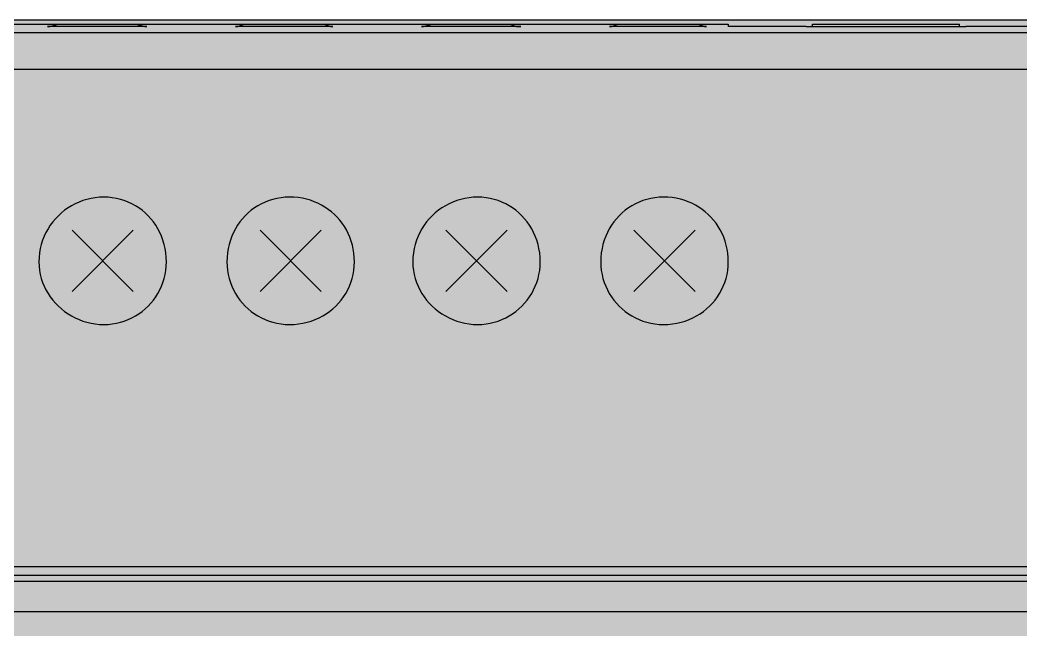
# Model space of a CAD drawing. Header units: millimetres. Extents: x 0 to 966, y -664 to 90.
# Drawn here: x 536.35 to 577.16, y -454.86 to -430 of the extents above; entities that cross this region are included whole.
import ezdxf

# ---------------------------------------------------------------- set-up
doc = ezdxf.new("R2010")
doc.units = ezdxf.units.MM
for name, color, linetype in [('HDL_BODY', 7, 'Continuous'), ('HDL_COLOUR', 7, 'Continuous'), ('HDL_DETAIL', 7, 'Continuous'), ('HDL_PRINT', 7, 'Continuous')]:
    doc.layers.add(name, color=color, linetype=linetype)

# ---------------------------------------------------------------- blocks, each defined once
blk = doc.blocks.new('M_DA6.10.1_FRONT')
at = {"layer": 'HDL_BODY', "true_color": 0x202126}
blk.add_hatch(color=250, dxfattribs=at).paths.add_polyline_path([(0, 0), (144, 0), (144, 90), (0, 90)])
at = {"layer": 'HDL_BODY', "true_color": 0x2a2a30}
blk.add_hatch(color=250, dxfattribs=at).paths.add_polyline_path([(0.4, 20.52), (143.6, 20.52), (143.6, 68.31), (0.4, 68.31)])
at = {"layer": 'HDL_COLOUR', "true_color": 0x1a332c}
for points in [[(42.328, 80.126), (42.322, 80.311), (42.304, 80.493), (42.276, 80.67), (42.236, 80.842), (42.187, 81.01), (42.127, 81.172), (42.057, 81.328), (41.978, 81.478), (41.891, 81.622), (41.795, 81.758), (41.691, 81.888), (41.579, 82.011), (41.459, 82.125), (41.333, 82.231), (41.2, 82.329), (41.061, 82.418), (40.916, 82.498), (40.766, 82.568), (40.611, 82.629), (40.451, 82.679), (40.286, 82.718), (40.118, 82.747), (39.946, 82.765), (39.771, 82.771), (39.596, 82.765), (39.423, 82.747), (39.253, 82.718), (39.086, 82.679), (38.922, 82.629), (38.763, 82.568), (38.608, 82.498), (38.458, 82.418), (38.314, 82.329), (38.176, 82.231), (38.044, 82.125), (37.919, 82.011), (37.802, 81.888), (37.692, 81.758), (37.591, 81.622), (37.498, 81.478), (37.414, 81.328), (37.341, 81.172), (37.277, 81.01), (37.224, 80.842), (37.181, 80.67), (37.151, 80.493), (37.132, 80.311), (37.126, 80.126), (37.132, 79.951), (37.151, 79.779), (37.181, 79.611), (37.224, 79.447), (37.277, 79.287), (37.341, 79.132), (37.414, 78.981), (37.498, 78.837), (37.591, 78.698), (37.692, 78.565), (37.802, 78.439), (37.919, 78.319), (38.044, 78.207), (38.176, 78.103), (38.314, 78.007), (38.458, 77.92), (38.608, 77.841), (38.763, 77.771), (38.922, 77.711), (39.086, 77.662), (39.253, 77.622), (39.423, 77.594), (39.596, 77.576), (39.771, 77.57), (39.946, 77.576), (40.118, 77.594), (40.286, 77.622), (40.451, 77.662), (40.611, 77.711), (40.766, 77.771), (40.916, 77.841), (41.061, 77.92), (41.2, 78.007), (41.333, 78.103), (41.459, 78.207), (41.579, 78.319), (41.691, 78.439), (41.795, 78.565), (41.891, 78.698), (41.978, 78.837), (42.057, 78.981), (42.127, 79.132), (42.187, 79.287), (42.236, 79.447), (42.276, 79.611), (42.304, 79.779), (42.322, 79.951), (42.328, 80.126)], [(50, 80.126), (49.995, 80.304), (49.979, 80.478), (49.952, 80.649), (49.915, 80.815), (49.869, 80.977), (49.813, 81.133), (49.748, 81.285), (49.674, 81.431), (49.591, 81.571), (49.5, 81.705), (49.401, 81.832), (49.295, 81.953), (49.181, 82.066), (49.06, 82.173), (48.932, 82.271), (48.798, 82.362), (48.658, 82.445), (48.512, 82.519), (48.361, 82.584), (48.204, 82.64), (48.043, 82.686), (47.877, 82.723), (47.707, 82.749), (47.532, 82.765), (47.354, 82.771), (47.18, 82.765), (47.008, 82.747), (46.839, 82.718), (46.675, 82.679), (46.515, 82.629), (46.359, 82.568), (46.209, 82.498), (46.064, 82.418), (45.925, 82.329), (45.792, 82.231), (45.665, 82.125), (45.546, 82.011), (45.434, 81.888), (45.329, 81.758), (45.233, 81.622), (45.145, 81.478), (45.066, 81.328), (44.997, 81.172), (44.937, 81.01), (44.887, 80.842), (44.847, 80.67), (44.818, 80.493), (44.801, 80.311), (44.795, 80.126), (44.801, 79.951), (44.818, 79.779), (44.847, 79.611), (44.887, 79.447), (44.937, 79.287), (44.997, 79.132), (45.066, 78.981), (45.145, 78.837), (45.233, 78.698), (45.329, 78.565), (45.434, 78.439), (45.546, 78.319), (45.665, 78.207), (45.792, 78.103), (45.925, 78.007), (46.064, 77.92), (46.209, 77.841), (46.359, 77.771), (46.515, 77.711), (46.675, 77.662), (46.839, 77.622), (47.008, 77.594), (47.18, 77.576), (47.354, 77.57), (47.54, 77.576), (47.721, 77.594), (47.898, 77.622), (48.07, 77.662), (48.237, 77.711), (48.399, 77.771), (48.556, 77.841), (48.706, 77.92), (48.849, 78.007), (48.986, 78.103), (49.116, 78.207), (49.239, 78.319), (49.353, 78.439), (49.46, 78.565), (49.558, 78.698), (49.647, 78.837), (49.727, 78.981), (49.797, 79.132), (49.858, 79.287), (49.908, 79.447), (49.948, 79.611), (49.977, 79.779), (49.994, 79.951), (50, 80.126)], [(57.583, 80.126), (57.577, 80.311), (57.56, 80.493), (57.531, 80.67), (57.492, 80.842), (57.442, 81.01), (57.382, 81.172), (57.313, 81.328), (57.234, 81.478), (57.146, 81.622), (57.05, 81.758), (56.946, 81.888), (56.834, 82.011), (56.715, 82.125), (56.589, 82.231), (56.456, 82.329), (56.317, 82.418), (56.172, 82.498), (56.021, 82.568), (55.866, 82.629), (55.706, 82.679), (55.542, 82.718), (55.374, 82.747), (55.202, 82.765), (55.027, 82.771), (54.851, 82.765), (54.678, 82.747), (54.507, 82.718), (54.34, 82.679), (54.176, 82.629), (54.017, 82.568), (53.862, 82.498), (53.713, 82.418), (53.568, 82.329), (53.43, 82.231), (53.299, 82.125), (53.174, 82.011), (53.056, 81.888), (52.947, 81.758), (52.845, 81.622), (52.753, 81.478), (52.669, 81.328), (52.596, 81.172), (52.532, 81.01), (52.479, 80.842), (52.437, 80.67), (52.406, 80.493), (52.387, 80.311), (52.381, 80.126), (52.387, 79.951), (52.406, 79.779), (52.437, 79.611), (52.479, 79.447), (52.532, 79.287), (52.596, 79.132), (52.669, 78.981), (52.753, 78.837), (52.845, 78.698), (52.947, 78.565), (53.056, 78.439), (53.174, 78.319), (53.299, 78.207), (53.43, 78.103), (53.568, 78.007), (53.713, 77.92), (53.862, 77.841), (54.017, 77.771), (54.176, 77.711), (54.34, 77.662), (54.507, 77.622), (54.678, 77.594), (54.851, 77.576), (55.027, 77.57), (55.202, 77.576), (55.374, 77.594), (55.542, 77.622), (55.706, 77.662), (55.866, 77.711), (56.021, 77.771), (56.172, 77.841), (56.317, 77.92), (56.456, 78.007), (56.589, 78.103), (56.715, 78.207), (56.834, 78.319), (56.946, 78.439), (57.05, 78.565), (57.146, 78.698), (57.234, 78.837), (57.313, 78.981), (57.382, 79.132), (57.442, 79.287), (57.492, 79.447), (57.531, 79.611), (57.56, 79.779), (57.577, 79.951), (57.583, 80.126)], [(65.256, 80.126), (65.25, 80.304), (65.234, 80.478), (65.208, 80.649), (65.171, 80.815), (65.124, 80.977), (65.068, 81.133), (65.003, 81.285), (64.929, 81.431), (64.846, 81.571), (64.756, 81.705), (64.657, 81.832), (64.55, 81.953), (64.436, 82.066), (64.316, 82.173), (64.188, 82.271), (64.054, 82.362), (63.914, 82.445), (63.768, 82.519), (63.617, 82.584), (63.46, 82.64), (63.299, 82.686), (63.132, 82.723), (62.962, 82.749), (62.788, 82.765), (62.61, 82.771), (62.435, 82.765), (62.263, 82.747), (62.095, 82.718), (61.931, 82.679), (61.77, 82.629), (61.615, 82.568), (61.465, 82.498), (61.319, 82.418), (61.18, 82.329), (61.047, 82.231), (60.921, 82.125), (60.801, 82.011), (60.689, 81.888), (60.585, 81.758), (60.488, 81.622), (60.401, 81.478), (60.322, 81.328), (60.252, 81.172), (60.192, 81.01), (60.142, 80.842), (60.103, 80.67), (60.074, 80.493), (60.056, 80.311), (60.051, 80.126), (60.056, 79.951), (60.074, 79.779), (60.103, 79.611), (60.142, 79.447), (60.192, 79.287), (60.252, 79.132), (60.322, 78.981), (60.401, 78.837), (60.488, 78.698), (60.585, 78.565), (60.689, 78.439), (60.801, 78.319), (60.921, 78.207), (61.047, 78.103), (61.18, 78.007), (61.319, 77.92), (61.465, 77.841), (61.615, 77.771), (61.77, 77.711), (61.931, 77.662), (62.095, 77.622), (62.263, 77.594), (62.435, 77.576), (62.61, 77.57), (62.795, 77.576), (62.977, 77.594), (63.153, 77.622), (63.326, 77.662), (63.493, 77.711), (63.655, 77.771), (63.811, 77.841), (63.961, 77.92), (64.105, 78.007), (64.242, 78.103), (64.372, 78.207), (64.494, 78.319), (64.609, 78.439), (64.715, 78.565), (64.813, 78.698), (64.902, 78.837), (64.982, 78.981), (65.053, 79.132), (65.113, 79.287), (65.164, 79.447), (65.203, 79.611), (65.232, 79.779), (65.25, 79.951), (65.256, 80.126)]]:
    blk.add_hatch(color=250, dxfattribs=at).paths.add_polyline_path(points)
at = {"layer": 'HDL_COLOUR', "true_color": 0x9ea4a8}
for points in [[(41.547, 80.17), (41.532, 80.408), (41.485, 80.642), (41.409, 80.867), (41.304, 81.081), (41.171, 81.278), (41.014, 81.457), (40.835, 81.614), (40.637, 81.747), (40.423, 81.852), (40.198, 81.929), (39.964, 81.975), (39.727, 81.991), (39.489, 81.975), (39.255, 81.929), (39.03, 81.852), (38.816, 81.747), (38.618, 81.614), (38.439, 81.457), (38.282, 81.278), (38.15, 81.081), (38.044, 80.867), (37.968, 80.642), (37.921, 80.408), (37.906, 80.17), (37.921, 79.933), (37.968, 79.699), (38.044, 79.474), (38.15, 79.26), (38.282, 79.062), (38.439, 78.883), (38.618, 78.726), (38.816, 78.594), (39.03, 78.489), (39.255, 78.412), (39.489, 78.366), (39.727, 78.35), (39.964, 78.366), (40.198, 78.412), (40.423, 78.489), (40.637, 78.594), (40.835, 78.726), (41.014, 78.883), (41.171, 79.062), (41.304, 79.26), (41.409, 79.474), (41.485, 79.699), (41.532, 79.933)], [(49.219, 80.17), (49.204, 80.408), (49.157, 80.642), (49.081, 80.867), (48.975, 81.081), (48.843, 81.278), (48.686, 81.457), (48.507, 81.614), (48.309, 81.747), (48.095, 81.852), (47.869, 81.929), (47.635, 81.975), (47.398, 81.991), (47.16, 81.975), (46.926, 81.929), (46.7, 81.852), (46.487, 81.747), (46.289, 81.614), (46.109, 81.457), (45.952, 81.278), (45.82, 81.081), (45.714, 80.867), (45.638, 80.642), (45.591, 80.408), (45.576, 80.17), (45.591, 79.933), (45.638, 79.699), (45.714, 79.474), (45.82, 79.26), (45.952, 79.062), (46.109, 78.883), (46.289, 78.726), (46.487, 78.594), (46.7, 78.489), (46.926, 78.412), (47.16, 78.366), (47.398, 78.35), (47.635, 78.366), (47.869, 78.412), (48.095, 78.489), (48.309, 78.594), (48.507, 78.726), (48.686, 78.883), (48.843, 79.062), (48.975, 79.26), (49.081, 79.474), (49.157, 79.699), (49.204, 79.933)], [(56.803, 80.17), (56.787, 80.408), (56.741, 80.642), (56.664, 80.867), (56.559, 81.081), (56.427, 81.278), (56.27, 81.457), (56.091, 81.614), (55.893, 81.747), (55.679, 81.852), (55.453, 81.929), (55.22, 81.975), (54.982, 81.991), (54.745, 81.975), (54.511, 81.929), (54.285, 81.852), (54.072, 81.747), (53.874, 81.614), (53.695, 81.457), (53.538, 81.278), (53.405, 81.081), (53.3, 80.867), (53.223, 80.642), (53.177, 80.408), (53.161, 80.17), (53.177, 79.933), (53.223, 79.699), (53.3, 79.474), (53.405, 79.26), (53.538, 79.062), (53.695, 78.883), (53.874, 78.726), (54.072, 78.594), (54.285, 78.489), (54.511, 78.412), (54.745, 78.366), (54.982, 78.35), (55.22, 78.366), (55.453, 78.412), (55.679, 78.489), (55.893, 78.594), (56.091, 78.726), (56.27, 78.883), (56.427, 79.062), (56.559, 79.26), (56.664, 79.474), (56.741, 79.699), (56.787, 79.933)], [(64.475, 80.17), (64.459, 80.408), (64.413, 80.642), (64.336, 80.867), (64.231, 81.081), (64.099, 81.278), (63.941, 81.457), (63.762, 81.614), (63.564, 81.747), (63.35, 81.852), (63.125, 81.929), (62.891, 81.975), (62.653, 81.991), (62.415, 81.975), (62.182, 81.929), (61.956, 81.852), (61.742, 81.747), (61.544, 81.614), (61.365, 81.457), (61.208, 81.278), (61.075, 81.081), (60.97, 80.867), (60.893, 80.642), (60.847, 80.408), (60.831, 80.17), (60.847, 79.933), (60.893, 79.699), (60.97, 79.474), (61.075, 79.26), (61.208, 79.062), (61.365, 78.883), (61.544, 78.726), (61.742, 78.594), (61.956, 78.489), (62.182, 78.412), (62.415, 78.366), (62.653, 78.35), (62.891, 78.366), (63.125, 78.412), (63.35, 78.489), (63.564, 78.594), (63.762, 78.726), (63.941, 78.883), (64.099, 79.062), (64.231, 79.26), (64.336, 79.474), (64.413, 79.699), (64.459, 79.933)]]:
    blk.add_hatch(color=253, dxfattribs=at).paths.add_polyline_path(points)
at = {"layer": 'HDL_PRINT', "true_color": 0xdee1e9}
for points in [[(44.372, 84.196), (41.727, 85.344), (41.798, 85.329), (39.771, 85.329), (39.947, 85.505), (39.947, 82.771), (39.593, 82.771), (39.593, 85.505), (39.771, 85.68), (41.798, 85.68), (41.869, 85.665), (44.512, 84.52), (44.372, 84.196)], [(45.06, 85.68), (47.354, 85.68), (47.53, 85.505), (47.53, 82.771), (47.176, 82.771), (47.176, 85.505), (47.354, 85.329), (45.06, 85.329), (45.06, 85.68)], [(59.628, 84.196), (56.982, 85.344), (57.054, 85.329), (55.024, 85.329), (55.202, 85.505), (55.202, 82.771), (54.848, 82.771), (54.848, 85.505), (55.024, 85.68), (57.054, 85.68), (57.125, 85.665), (59.768, 84.52), (59.628, 84.196)], [(60.315, 85.68), (62.61, 85.68), (62.786, 85.505), (62.786, 82.771), (62.431, 82.771), (62.431, 85.505), (62.61, 85.329), (60.315, 85.329), (60.315, 85.68)], [(39.066, 75.19), (39.506, 75.19), (39.507, 75.147), (39.51, 75.106), (39.517, 75.07), (39.532, 75.041), (39.556, 75.022), (39.593, 75.015), (39.6, 74.977), (39.619, 74.952), (39.649, 74.937), (39.685, 74.929), (39.727, 74.926), (39.771, 74.926), (39.814, 74.926), (39.855, 74.929), (39.891, 74.937), (39.921, 74.952), (39.94, 74.977), (39.947, 75.015), (39.979, 75.053), (40.002, 75.091), (40.017, 75.128), (40.026, 75.166), (40.031, 75.204), (40.033, 75.241), (40.033, 75.28), (40.033, 75.35), (40.031, 75.411), (40.026, 75.464), (40.017, 75.511), (40.002, 75.554), (39.979, 75.593), (39.947, 75.631), (39.94, 75.637), (39.921, 75.654), (39.891, 75.675), (39.855, 75.697), (39.814, 75.713), (39.771, 75.72), (39.708, 75.716), (39.653, 75.705), (39.604, 75.687), (39.561, 75.664), (39.521, 75.638), (39.485, 75.608), (39.451, 75.577), (39.417, 75.544), (39.152, 75.631), (39.328, 76.6), (40.387, 76.6), (40.387, 76.249), (39.593, 76.249), (39.593, 75.895), (39.631, 75.928), (39.669, 75.952), (39.707, 75.968), (39.745, 75.978), (39.783, 75.983), (39.82, 75.984), (39.858, 75.985), (39.92, 75.981), (39.976, 75.969), (40.028, 75.952), (40.078, 75.929), (40.128, 75.903), (40.18, 75.873), (40.236, 75.841), (40.298, 75.809), (40.331, 75.772), (40.364, 75.727), (40.394, 75.677), (40.421, 75.621), (40.444, 75.561), (40.461, 75.498), (40.473, 75.432), (40.477, 75.366), (40.473, 75.307), (40.464, 75.249), (40.45, 75.19), (40.432, 75.132), (40.409, 75.073), (40.384, 75.015), (40.357, 74.956), (40.328, 74.898), (40.298, 74.839), (40.267, 74.788), (40.227, 74.743), (40.179, 74.703), (40.126, 74.669), (40.068, 74.64), (40.008, 74.616), (39.946, 74.598), (39.885, 74.585), (39.826, 74.577), (39.771, 74.574), (39.705, 74.578), (39.639, 74.589), (39.576, 74.606), (39.516, 74.629), (39.46, 74.655), (39.41, 74.685), (39.365, 74.717), (39.328, 74.75), (39.273, 74.783), (39.224, 74.821), (39.182, 74.865), (39.146, 74.913), (39.117, 74.964), (39.095, 75.018), (39.079, 75.074), (39.069, 75.132), (39.066, 75.19)], [(42.679, 75.015), (43.563, 76.6), (44.444, 75.015), (42.679, 75.015)], [(54.319, 76.249), (54.319, 76.6), (55.643, 76.6), (55.643, 76.336), (55.613, 76.304), (55.584, 76.266), (55.554, 76.223), (55.525, 76.175), (55.496, 76.124), (55.467, 76.07), (55.437, 76.013), (55.408, 75.955), (55.378, 75.895), (55.328, 75.84), (55.283, 75.781), (55.243, 75.718), (55.209, 75.653), (55.18, 75.587), (55.156, 75.522), (55.137, 75.457), (55.124, 75.394), (55.116, 75.335), (55.113, 75.28), (55.087, 75.194), (55.067, 75.115), (55.052, 75.041), (55.042, 74.971), (55.034, 74.905), (55.03, 74.842), (55.028, 74.78), (55.027, 74.72), (55.027, 74.661), (54.583, 74.661), (54.586, 74.733), (54.592, 74.805), (54.602, 74.877), (54.615, 74.95), (54.63, 75.022), (54.649, 75.094), (54.669, 75.166), (54.691, 75.238), (54.714, 75.311), (54.738, 75.383), (54.762, 75.455), (54.808, 75.549), (54.85, 75.639), (54.89, 75.725), (54.928, 75.806), (54.964, 75.883), (55, 75.955), (55.037, 76.023), (55.075, 76.086), (55.114, 76.145), (55.157, 76.199), (55.202, 76.249), (54.319, 76.249)], [(57.935, 75.015), (58.818, 76.6), (59.699, 75.015), (57.935, 75.015)], [(44.09, 72.81), (44.533, 72.724), (44.528, 72.647), (44.514, 72.575), (44.492, 72.507), (44.465, 72.442), (44.433, 72.381), (44.399, 72.323), (44.363, 72.266), (44.329, 72.212), (44.297, 72.158), (44.268, 72.105), (44.212, 72.079), (44.152, 72.054), (44.09, 72.029), (44.025, 72.006), (43.959, 71.985), (43.893, 71.967), (43.828, 71.951), (43.765, 71.94), (43.705, 71.932), (43.649, 71.93), (43.556, 71.932), (43.466, 71.939), (43.381, 71.951), (43.3, 71.969), (43.224, 71.993), (43.152, 72.023), (43.084, 72.06), (43.021, 72.103), (42.962, 72.155), (42.908, 72.214), (42.858, 72.281), (42.811, 72.332), (42.769, 72.387), (42.732, 72.446), (42.699, 72.51), (42.671, 72.578), (42.647, 72.65), (42.627, 72.726), (42.612, 72.807), (42.601, 72.892), (42.595, 72.981), (42.593, 73.075), (42.594, 73.182), (42.6, 73.281), (42.609, 73.374), (42.622, 73.46), (42.638, 73.54), (42.658, 73.615), (42.682, 73.684), (42.71, 73.747), (42.741, 73.806), (42.776, 73.86), (42.815, 73.91), (42.858, 73.956), (42.908, 74.024), (42.962, 74.083), (43.021, 74.135), (43.084, 74.179), (43.152, 74.216), (43.224, 74.246), (43.3, 74.27), (43.381, 74.288), (43.466, 74.3), (43.556, 74.307), (43.649, 74.31), (43.729, 74.307), (43.807, 74.299), (43.885, 74.286), (43.961, 74.267), (44.035, 74.243), (44.107, 74.214), (44.175, 74.18), (44.239, 74.14), (44.299, 74.095), (44.355, 74.045), (44.388, 74.008), (44.42, 73.963), (44.45, 73.913), (44.477, 73.857), (44.5, 73.798), (44.518, 73.735), (44.529, 73.67), (44.533, 73.605), (44.09, 73.515), (44.085, 73.554), (44.07, 73.592), (44.049, 73.63), (44.021, 73.668), (43.988, 73.706), (43.952, 73.743), (43.914, 73.78), (43.877, 73.813), (43.839, 73.837), (43.802, 73.853), (43.764, 73.862), (43.726, 73.867), (43.687, 73.869), (43.649, 73.869), (43.591, 73.869), (43.533, 73.867), (43.477, 73.863), (43.423, 73.854), (43.371, 73.839), (43.324, 73.817), (43.28, 73.787), (43.242, 73.746), (43.209, 73.694), (43.18, 73.661), (43.152, 73.622), (43.125, 73.576), (43.1, 73.523), (43.078, 73.465), (43.059, 73.399), (43.045, 73.328), (43.036, 73.249), (43.033, 73.164), (43.036, 73.063), (43.043, 72.973), (43.055, 72.891), (43.07, 72.819), (43.089, 72.756), (43.11, 72.7), (43.133, 72.652), (43.157, 72.61), (43.183, 72.575), (43.209, 72.546), (43.242, 72.493), (43.28, 72.453), (43.324, 72.422), (43.371, 72.4), (43.423, 72.385), (43.477, 72.376), (43.533, 72.372), (43.591, 72.37), (43.649, 72.37), (43.687, 72.37), (43.726, 72.372), (43.764, 72.377), (43.802, 72.387), (43.839, 72.403), (43.877, 72.426), (43.914, 72.459), (43.947, 72.492), (43.979, 72.526), (44.009, 72.562), (44.035, 72.601), (44.058, 72.645), (44.075, 72.694), (44.086, 72.748), (44.09, 72.81)]]:
    blk.add_hatch(color=254, dxfattribs=at).paths.add_polyline_path(points)
h = blk.add_hatch(color=254, dxfattribs=at)
h.paths.add_polyline_path([(48.06, 76.16), (47.619, 76.074), (47.619, 76.125), (47.619, 76.173), (47.619, 76.212), (47.619, 76.239), (47.619, 76.249), (47.581, 76.286), (47.553, 76.31), (47.53, 76.325), (47.507, 76.332), (47.479, 76.335), (47.441, 76.336), (47.404, 76.335), (47.366, 76.334), (47.328, 76.329), (47.29, 76.32), (47.252, 76.304), (47.214, 76.281), (47.176, 76.249), (47.172, 76.212), (47.162, 76.168), (47.149, 76.117), (47.133, 76.062), (47.117, 76.002), (47.103, 75.939), (47.093, 75.875), (47.09, 75.809), (47.132, 75.841), (47.182, 75.864), (47.237, 75.879), (47.293, 75.889), (47.348, 75.893), (47.399, 75.895), (47.441, 75.895), (47.5, 75.895), (47.558, 75.893), (47.615, 75.889), (47.67, 75.88), (47.721, 75.865), (47.769, 75.843), (47.813, 75.813), (47.851, 75.772), (47.884, 75.72), (47.917, 75.683), (47.948, 75.638), (47.978, 75.588), (48.004, 75.532), (48.027, 75.472), (48.044, 75.41), (48.056, 75.345), (48.06, 75.28), (48.057, 75.221), (48.048, 75.162), (48.033, 75.103), (48.015, 75.044), (47.993, 74.985), (47.968, 74.926), (47.941, 74.867), (47.913, 74.809), (47.884, 74.75), (47.847, 74.717), (47.802, 74.685), (47.752, 74.655), (47.696, 74.629), (47.636, 74.606), (47.573, 74.589), (47.507, 74.578), (47.441, 74.574), (47.364, 74.577), (47.293, 74.585), (47.226, 74.598), (47.166, 74.616), (47.11, 74.64), (47.06, 74.669), (47.016, 74.703), (46.976, 74.743), (46.943, 74.788), (46.914, 74.839), (46.87, 74.889), (46.833, 74.944), (46.804, 75.003), (46.781, 75.066), (46.764, 75.134), (46.752, 75.206), (46.744, 75.282), (46.739, 75.363), (46.736, 75.448), (46.736, 75.537), (46.735, 75.631), (46.738, 75.725), (46.744, 75.815), (46.754, 75.9), (46.767, 75.981), (46.782, 76.058), (46.801, 76.13), (46.821, 76.198), (46.843, 76.261), (46.866, 76.32), (46.89, 76.375), (46.914, 76.425), (46.973, 76.48), (47.031, 76.529), (47.09, 76.572), (47.148, 76.608), (47.207, 76.637), (47.265, 76.66), (47.324, 76.677), (47.382, 76.686), (47.441, 76.69), (47.504, 76.686), (47.559, 76.674), (47.608, 76.657), (47.651, 76.634), (47.691, 76.608), (47.727, 76.578), (47.761, 76.547), (47.795, 76.514), (47.853, 76.481), (47.898, 76.446), (47.932, 76.409), (47.96, 76.37), (47.983, 76.326), (48.005, 76.277), (48.03, 76.222), (48.06, 76.16)])
h.paths.add_polyline_path([(47.176, 75.28), (47.176, 75.241), (47.178, 75.204), (47.183, 75.166), (47.193, 75.128), (47.208, 75.091), (47.232, 75.053), (47.265, 75.015), (47.272, 74.977), (47.292, 74.952), (47.321, 74.937), (47.357, 74.929), (47.398, 74.926), (47.441, 74.926), (47.479, 74.926), (47.507, 74.929), (47.53, 74.937), (47.553, 74.952), (47.581, 74.977), (47.619, 75.015), (47.626, 75.028), (47.642, 75.064), (47.662, 75.114), (47.683, 75.171), (47.699, 75.229), (47.706, 75.28), (47.701, 75.317), (47.689, 75.354), (47.672, 75.392), (47.653, 75.43), (47.636, 75.468), (47.624, 75.506), (47.619, 75.544), (47.581, 75.581), (47.553, 75.605), (47.53, 75.62), (47.507, 75.627), (47.479, 75.63), (47.441, 75.631), (47.398, 75.63), (47.357, 75.627), (47.321, 75.62), (47.292, 75.605), (47.272, 75.581), (47.265, 75.544), (47.232, 75.539), (47.208, 75.523), (47.193, 75.495), (47.183, 75.457), (47.178, 75.409), (47.176, 75.349), (47.176, 75.28)])
h = blk.add_hatch(color=254, dxfattribs=at)
h.paths.add_polyline_path([(62.345, 75.72), (62.28, 75.753), (62.231, 75.779), (62.195, 75.799), (62.167, 75.818), (62.141, 75.838), (62.114, 75.863), (62.08, 75.895), (62.075, 75.934), (62.063, 75.972), (62.045, 76.01), (62.026, 76.048), (62.009, 76.086), (61.996, 76.123), (61.991, 76.16), (61.995, 76.197), (62.006, 76.241), (62.024, 76.288), (62.047, 76.337), (62.074, 76.386), (62.104, 76.434), (62.136, 76.477), (62.17, 76.514), (62.206, 76.547), (62.25, 76.578), (62.3, 76.608), (62.355, 76.634), (62.415, 76.657), (62.478, 76.674), (62.543, 76.686), (62.61, 76.69), (62.676, 76.686), (62.74, 76.674), (62.803, 76.657), (62.863, 76.634), (62.918, 76.608), (62.969, 76.578), (63.013, 76.547), (63.05, 76.514), (63.083, 76.477), (63.114, 76.434), (63.144, 76.386), (63.171, 76.337), (63.193, 76.288), (63.211, 76.241), (63.222, 76.197), (63.226, 76.16), (63.226, 76.123), (63.224, 76.086), (63.219, 76.048), (63.209, 76.01), (63.194, 75.972), (63.17, 75.934), (63.137, 75.895), (63.132, 75.858), (63.118, 75.823), (63.096, 75.79), (63.068, 75.762), (63.035, 75.74), (62.999, 75.725), (62.961, 75.72), (62.999, 75.715), (63.037, 75.7), (63.075, 75.678), (63.112, 75.65), (63.15, 75.617), (63.188, 75.581), (63.226, 75.544), (63.231, 75.506), (63.244, 75.466), (63.261, 75.423), (63.28, 75.375), (63.298, 75.322), (63.31, 75.261), (63.315, 75.19), (63.311, 75.128), (63.3, 75.072), (63.282, 75.02), (63.26, 74.97), (63.233, 74.92), (63.202, 74.868), (63.17, 74.812), (63.137, 74.75), (63.081, 74.72), (63.03, 74.692), (62.981, 74.665), (62.932, 74.64), (62.881, 74.618), (62.825, 74.6), (62.763, 74.586), (62.692, 74.578), (62.61, 74.574), (62.547, 74.578), (62.491, 74.589), (62.438, 74.606), (62.389, 74.629), (62.339, 74.655), (62.287, 74.685), (62.232, 74.717), (62.17, 74.75), (62.136, 74.787), (62.104, 74.832), (62.074, 74.882), (62.047, 74.938), (62.024, 74.997), (62.006, 75.06), (61.995, 75.125), (61.991, 75.19), (61.991, 75.233), (61.993, 75.284), (61.998, 75.339), (62.008, 75.396), (62.024, 75.451), (62.047, 75.501), (62.08, 75.544), (62.086, 75.577), (62.102, 75.601), (62.129, 75.622), (62.167, 75.64), (62.216, 75.661), (62.275, 75.687), (62.345, 75.72)])
h.paths.add_polyline_path([(62.345, 75.28), (62.345, 75.21), (62.347, 75.15), (62.352, 75.102), (62.361, 75.064), (62.377, 75.037), (62.399, 75.02), (62.431, 75.015), (62.469, 74.977), (62.498, 74.952), (62.521, 74.937), (62.544, 74.929), (62.572, 74.926), (62.61, 74.926), (62.647, 74.926), (62.685, 74.928), (62.722, 74.933), (62.76, 74.942), (62.798, 74.958), (62.837, 74.982), (62.875, 75.015), (62.875, 75.022), (62.875, 75.044), (62.875, 75.081), (62.875, 75.133), (62.875, 75.199), (62.875, 75.28), (62.875, 75.331), (62.875, 75.379), (62.875, 75.418), (62.875, 75.445), (62.875, 75.455), (62.837, 75.488), (62.798, 75.512), (62.76, 75.528), (62.722, 75.537), (62.685, 75.542), (62.647, 75.544), (62.61, 75.544), (62.566, 75.544), (62.524, 75.541), (62.487, 75.533), (62.458, 75.518), (62.438, 75.493), (62.431, 75.455), (62.395, 75.411), (62.371, 75.37), (62.356, 75.334), (62.348, 75.305), (62.346, 75.286), (62.345, 75.28)])
h.paths.add_polyline_path([(62.345, 76.074), (62.352, 76.067), (62.368, 76.047), (62.388, 76.018), (62.409, 75.981), (62.425, 75.94), (62.431, 75.895), (62.476, 75.895), (62.507, 75.895), (62.534, 75.895), (62.566, 75.895), (62.61, 75.895), (62.661, 75.895), (62.709, 75.895), (62.749, 75.895), (62.776, 75.895), (62.786, 75.895), (62.823, 75.94), (62.848, 75.981), (62.864, 76.018), (62.872, 76.047), (62.874, 76.067), (62.875, 76.074), (62.874, 76.117), (62.872, 76.158), (62.864, 76.194), (62.848, 76.223), (62.823, 76.242), (62.786, 76.249), (62.779, 76.286), (62.759, 76.31), (62.73, 76.325), (62.694, 76.332), (62.653, 76.335), (62.61, 76.336), (62.572, 76.335), (62.544, 76.332), (62.521, 76.325), (62.498, 76.31), (62.469, 76.286), (62.431, 76.249), (62.425, 76.242), (62.409, 76.223), (62.388, 76.194), (62.368, 76.158), (62.352, 76.117), (62.345, 76.074)])
h = blk.add_hatch(color=254, dxfattribs=at)
h.paths.add_polyline_path([(57.848, 74.22), (58.729, 74.22), (58.795, 74.22), (58.859, 74.219), (58.922, 74.216), (58.982, 74.21), (59.037, 74.199), (59.088, 74.184), (59.132, 74.163), (59.17, 74.134), (59.203, 74.13), (59.238, 74.119), (59.274, 74.101), (59.313, 74.078), (59.357, 74.051), (59.406, 74.021), (59.461, 73.989), (59.524, 73.956), (59.552, 73.923), (59.575, 73.889), (59.594, 73.853), (59.61, 73.814), (59.627, 73.77), (59.646, 73.721), (59.67, 73.667), (59.699, 73.605), (59.726, 73.546), (59.747, 73.487), (59.762, 73.428), (59.773, 73.369), (59.781, 73.31), (59.785, 73.251), (59.788, 73.192), (59.789, 73.134), (59.789, 73.075), (59.789, 73.017), (59.788, 72.958), (59.785, 72.899), (59.781, 72.841), (59.773, 72.782), (59.762, 72.723), (59.747, 72.664), (59.726, 72.605), (59.699, 72.546), (59.666, 72.484), (59.633, 72.429), (59.6, 72.38), (59.567, 72.337), (59.534, 72.297), (59.501, 72.261), (59.468, 72.227), (59.434, 72.194), (59.396, 72.157), (59.359, 72.121), (59.321, 72.088), (59.283, 72.06), (59.246, 72.038), (59.208, 72.024), (59.17, 72.019), (59.107, 71.989), (59.051, 71.967), (58.999, 71.951), (58.949, 71.941), (58.899, 71.934), (58.847, 71.931), (58.791, 71.93), (58.729, 71.93), (57.848, 71.93), (57.848, 74.22)])
h.paths.add_polyline_path([(58.289, 73.869), (58.289, 72.37), (58.64, 72.37), (58.721, 72.37), (58.788, 72.37), (58.839, 72.37), (58.876, 72.37), (58.898, 72.37), (58.905, 72.37), (58.943, 72.37), (58.981, 72.372), (59.018, 72.377), (59.056, 72.387), (59.094, 72.403), (59.132, 72.426), (59.17, 72.459), (59.176, 72.466), (59.193, 72.485), (59.214, 72.514), (59.236, 72.55), (59.252, 72.591), (59.259, 72.635), (59.259, 72.697), (59.259, 72.753), (59.259, 72.805), (59.259, 72.855), (59.259, 72.905), (59.259, 72.957), (59.259, 73.013), (59.259, 73.075), (59.259, 73.141), (59.259, 73.206), (59.259, 73.269), (59.259, 73.329), (59.259, 73.384), (59.259, 73.435), (59.259, 73.479), (59.259, 73.515), (59.254, 73.553), (59.239, 73.59), (59.217, 73.623), (59.188, 73.652), (59.155, 73.674), (59.118, 73.689), (59.08, 73.694), (59.074, 73.73), (59.055, 73.755), (59.026, 73.769), (58.99, 73.777), (58.949, 73.78), (58.905, 73.78), (58.867, 73.813), (58.828, 73.837), (58.786, 73.853), (58.738, 73.862), (58.685, 73.867), (58.624, 73.869), (58.554, 73.869), (58.289, 73.869)])
at = {"layer": 'HDL_DETAIL', "color": 251, "true_color": 0x52555c}
for points in [[(0, 90), (144, 90), (144, 0), (0, 0), (0, 90)], [(65.256, 89.824), (65.256, 89.824)], [(65.256, 89.824), (65.256, 89.824)], [(68.693, 89.824), (68.693, 89.824)], [(68.693, 89.824), (68.693, 89.824)], [(68.693, 89.824), (68.693, 89.824)], [(74.69, 89.824), (74.69, 89.824)], [(74.69, 89.824), (74.69, 89.824)], [(74.69, 89.824), (74.69, 89.824)], [(65.256, 89.735), (65.256, 89.735)], [(67.193, 89.735), (67.193, 89.735)], [(68.428, 89.735), (68.428, 89.735)], [(68.428, 89.735), (68.428, 89.735)], [(68.428, 89.735), (68.428, 89.735)], [(68.428, 89.735), (68.428, 89.735)], [(68.428, 89.735), (68.428, 89.735)], [(68.428, 89.735), (68.428, 89.735)], [(68.428, 89.735), (68.428, 89.735)], [(68.428, 89.735), (68.428, 89.735)], [(68.428, 89.735), (68.428, 89.735)], [(68.428, 89.735), (68.428, 89.735)], [(68.428, 89.735), (68.428, 89.735)], [(68.428, 89.735), (68.428, 89.735)], [(68.428, 89.735), (68.428, 89.735)], [(68.428, 89.735), (68.428, 89.735)], [(68.428, 89.735), (68.428, 89.735)], [(68.428, 89.735), (68.428, 89.735)], [(68.428, 89.735), (68.428, 89.735)], [(68.428, 89.735), (68.428, 89.735)], [(68.428, 89.735), (68.428, 89.735)], [(68.428, 89.735), (68.428, 89.735)], [(68.428, 89.735), (68.428, 89.735)], [(68.428, 89.735), (68.428, 89.735)], [(68.428, 89.735), (68.428, 89.735)], [(68.428, 89.735), (68.428, 89.735)], [(68.428, 89.735), (68.428, 89.735)], [(68.693, 89.735), (68.693, 89.735)], [(74.69, 89.735), (74.69, 89.735)], [(74.955, 89.735), (74.955, 89.735)], [(74.955, 89.735), (74.955, 89.735)], [(74.955, 89.735), (74.955, 89.735)], [(74.955, 89.735), (74.955, 89.735)], [(74.955, 89.735), (74.955, 89.735)], [(74.955, 89.735), (74.955, 89.735)], [(74.955, 89.735), (74.955, 89.735)], [(74.955, 89.735), (74.955, 89.735)], [(74.955, 89.735), (74.955, 89.735)], [(74.955, 89.735), (74.955, 89.735)], [(74.955, 89.735), (74.955, 89.735)], [(74.955, 89.735), (74.955, 89.735)], [(74.955, 89.735), (74.955, 89.735)], [(74.955, 89.735), (74.955, 89.735)], [(74.955, 89.735), (74.955, 89.735)], [(74.955, 89.735), (74.955, 89.735)], [(74.955, 89.735), (74.955, 89.735)], [(74.955, 89.735), (74.955, 89.735)], [(74.955, 89.735), (74.955, 89.735)], [(74.955, 89.735), (74.955, 89.735)], [(74.955, 89.735), (74.955, 89.735)], [(74.955, 89.735), (74.955, 89.735)], [(74.955, 89.735), (74.955, 89.735)], [(74.955, 89.735), (74.955, 89.735)], [(74.955, 89.735), (74.955, 89.735)], [(76.19, 89.735), (76.19, 89.735)], [(42.328, 80.126), (42.322, 80.311), (42.304, 80.493), (42.276, 80.67), (42.236, 80.842), (42.187, 81.01), (42.127, 81.172), (42.057, 81.328), (41.978, 81.478), (41.891, 81.622), (41.795, 81.758), (41.691, 81.888), (41.579, 82.011), (41.459, 82.125), (41.333, 82.231), (41.2, 82.329), (41.061, 82.418), (40.916, 82.498), (40.766, 82.568), (40.611, 82.629), (40.451, 82.679), (40.286, 82.718), (40.118, 82.747), (39.946, 82.765), (39.771, 82.771), (39.596, 82.765), (39.423, 82.747), (39.253, 82.718), (39.086, 82.679), (38.922, 82.629), (38.763, 82.568), (38.608, 82.498), (38.458, 82.418), (38.314, 82.329), (38.176, 82.231), (38.044, 82.125), (37.919, 82.011), (37.802, 81.888), (37.692, 81.758), (37.591, 81.622), (37.498, 81.478), (37.414, 81.328), (37.341, 81.172), (37.277, 81.01), (37.224, 80.842), (37.181, 80.67), (37.151, 80.493), (37.132, 80.311), (37.126, 80.126), (37.132, 79.951), (37.151, 79.779), (37.181, 79.611), (37.224, 79.447), (37.277, 79.287), (37.341, 79.132), (37.414, 78.981), (37.498, 78.837), (37.591, 78.698), (37.692, 78.565), (37.802, 78.439), (37.919, 78.319), (38.044, 78.207), (38.176, 78.103), (38.314, 78.007), (38.458, 77.92), (38.608, 77.841), (38.763, 77.771), (38.922, 77.711), (39.086, 77.662), (39.253, 77.622), (39.423, 77.594), (39.596, 77.576), (39.771, 77.57), (39.946, 77.576), (40.118, 77.594), (40.286, 77.622), (40.451, 77.662), (40.611, 77.711), (40.766, 77.771), (40.916, 77.841), (41.061, 77.92), (41.2, 78.007), (41.333, 78.103), (41.459, 78.207), (41.579, 78.319), (41.691, 78.439), (41.795, 78.565), (41.891, 78.698), (41.978, 78.837), (42.057, 78.981), (42.127, 79.132), (42.187, 79.287), (42.236, 79.447), (42.276, 79.611), (42.304, 79.779), (42.322, 79.951), (42.328, 80.126)], [(50, 80.126), (49.995, 80.304), (49.979, 80.478), (49.952, 80.649), (49.915, 80.815), (49.869, 80.977), (49.813, 81.133), (49.748, 81.285), (49.674, 81.431), (49.591, 81.571), (49.5, 81.705), (49.401, 81.832), (49.295, 81.953), (49.181, 82.066), (49.06, 82.173), (48.932, 82.271), (48.798, 82.362), (48.658, 82.445), (48.512, 82.519), (48.361, 82.584), (48.204, 82.64), (48.043, 82.686), (47.877, 82.723), (47.707, 82.749), (47.532, 82.765), (47.354, 82.771), (47.18, 82.765), (47.008, 82.747), (46.839, 82.718), (46.675, 82.679), (46.515, 82.629), (46.359, 82.568), (46.209, 82.498), (46.064, 82.418), (45.925, 82.329), (45.792, 82.231), (45.665, 82.125), (45.546, 82.011), (45.434, 81.888), (45.329, 81.758), (45.233, 81.622), (45.145, 81.478), (45.066, 81.328), (44.997, 81.172), (44.937, 81.01), (44.887, 80.842), (44.847, 80.67), (44.818, 80.493), (44.801, 80.311), (44.795, 80.126), (44.801, 79.951), (44.818, 79.779), (44.847, 79.611), (44.887, 79.447), (44.937, 79.287), (44.997, 79.132), (45.066, 78.981), (45.145, 78.837), (45.233, 78.698), (45.329, 78.565), (45.434, 78.439), (45.546, 78.319), (45.665, 78.207), (45.792, 78.103), (45.925, 78.007), (46.064, 77.92), (46.209, 77.841), (46.359, 77.771), (46.515, 77.711), (46.675, 77.662), (46.839, 77.622), (47.008, 77.594), (47.18, 77.576), (47.354, 77.57), (47.54, 77.576), (47.721, 77.594), (47.898, 77.622), (48.07, 77.662), (48.237, 77.711), (48.399, 77.771), (48.556, 77.841), (48.706, 77.92), (48.849, 78.007), (48.986, 78.103), (49.116, 78.207), (49.239, 78.319), (49.353, 78.439), (49.46, 78.565), (49.558, 78.698), (49.647, 78.837), (49.727, 78.981), (49.797, 79.132), (49.858, 79.287), (49.908, 79.447), (49.948, 79.611), (49.977, 79.779), (49.994, 79.951), (50, 80.126)], [(57.583, 80.126), (57.577, 80.311), (57.56, 80.493), (57.531, 80.67), (57.492, 80.842), (57.442, 81.01), (57.382, 81.172), (57.313, 81.328), (57.234, 81.478), (57.146, 81.622), (57.05, 81.758), (56.946, 81.888), (56.834, 82.011), (56.715, 82.125), (56.589, 82.231), (56.456, 82.329), (56.317, 82.418), (56.172, 82.498), (56.021, 82.568), (55.866, 82.629), (55.706, 82.679), (55.542, 82.718), (55.374, 82.747), (55.202, 82.765), (55.027, 82.771), (54.851, 82.765), (54.678, 82.747), (54.507, 82.718), (54.34, 82.679), (54.176, 82.629), (54.017, 82.568), (53.862, 82.498), (53.713, 82.418), (53.568, 82.329), (53.43, 82.231), (53.299, 82.125), (53.174, 82.011), (53.056, 81.888), (52.947, 81.758), (52.845, 81.622), (52.753, 81.478), (52.669, 81.328), (52.596, 81.172), (52.532, 81.01), (52.479, 80.842), (52.437, 80.67), (52.406, 80.493), (52.387, 80.311), (52.381, 80.126), (52.387, 79.951), (52.406, 79.779), (52.437, 79.611), (52.479, 79.447), (52.532, 79.287), (52.596, 79.132), (52.669, 78.981), (52.753, 78.837), (52.845, 78.698), (52.947, 78.565), (53.056, 78.439), (53.174, 78.319), (53.299, 78.207), (53.43, 78.103), (53.568, 78.007), (53.713, 77.92), (53.862, 77.841), (54.017, 77.771), (54.176, 77.711), (54.34, 77.662), (54.507, 77.622), (54.678, 77.594), (54.851, 77.576), (55.027, 77.57), (55.202, 77.576), (55.374, 77.594), (55.542, 77.622), (55.706, 77.662), (55.866, 77.711), (56.021, 77.771), (56.172, 77.841), (56.317, 77.92), (56.456, 78.007), (56.589, 78.103), (56.715, 78.207), (56.834, 78.319), (56.946, 78.439), (57.05, 78.565), (57.146, 78.698), (57.234, 78.837), (57.313, 78.981), (57.382, 79.132), (57.442, 79.287), (57.492, 79.447), (57.531, 79.611), (57.56, 79.779), (57.577, 79.951), (57.583, 80.126)], [(65.256, 80.126), (65.25, 80.304), (65.234, 80.478), (65.208, 80.649), (65.171, 80.815), (65.124, 80.977), (65.068, 81.133), (65.003, 81.285), (64.929, 81.431), (64.846, 81.571), (64.756, 81.705), (64.657, 81.832), (64.55, 81.953), (64.436, 82.066), (64.316, 82.173), (64.188, 82.271), (64.054, 82.362), (63.914, 82.445), (63.768, 82.519), (63.617, 82.584), (63.46, 82.64), (63.299, 82.686), (63.132, 82.723), (62.962, 82.749), (62.788, 82.765), (62.61, 82.771), (62.435, 82.765), (62.263, 82.747), (62.095, 82.718), (61.931, 82.679), (61.77, 82.629), (61.615, 82.568), (61.465, 82.498), (61.319, 82.418), (61.18, 82.329), (61.047, 82.231), (60.921, 82.125), (60.801, 82.011), (60.689, 81.888), (60.585, 81.758), (60.488, 81.622), (60.401, 81.478), (60.322, 81.328), (60.252, 81.172), (60.192, 81.01), (60.142, 80.842), (60.103, 80.67), (60.074, 80.493), (60.056, 80.311), (60.051, 80.126), (60.056, 79.951), (60.074, 79.779), (60.103, 79.611), (60.142, 79.447), (60.192, 79.287), (60.252, 79.132), (60.322, 78.981), (60.401, 78.837), (60.488, 78.698), (60.585, 78.565), (60.689, 78.439), (60.801, 78.319), (60.921, 78.207), (61.047, 78.103), (61.18, 78.007), (61.319, 77.92), (61.465, 77.841), (61.615, 77.771), (61.77, 77.711), (61.931, 77.662), (62.095, 77.622), (62.263, 77.594), (62.435, 77.576), (62.61, 77.57), (62.795, 77.576), (62.977, 77.594), (63.153, 77.622), (63.326, 77.662), (63.493, 77.711), (63.655, 77.771), (63.811, 77.841), (63.961, 77.92), (64.105, 78.007), (64.242, 78.103), (64.372, 78.207), (64.494, 78.319), (64.609, 78.439), (64.715, 78.565), (64.813, 78.698), (64.902, 78.837), (64.982, 78.981), (65.053, 79.132), (65.113, 79.287), (65.164, 79.447), (65.203, 79.611), (65.232, 79.779), (65.25, 79.951), (65.256, 80.126)], [(0, 67.697), (144, 67.697), (144, 22.302), (0, 22.302), (0, 67.697)]]:
    blk.add_lwpolyline(points, close=True, dxfattribs=at)
for points in [[(0, 89.824), (65.256, 89.824)], [(0, 89.824), (65.256, 89.824)], [(0, 89.824), (65.256, 89.824)], [(0, 89.824), (65.256, 89.824)], [(0, 89.824), (65.256, 89.824)], [(0, 89.824), (65.256, 89.824)], [(0, 89.824), (65.256, 89.824)], [(0, 89.824), (65.256, 89.824)], [(0, 89.824), (65.256, 89.824)], [(0, 89.824), (65.256, 89.824)], [(0, 89.824), (65.256, 89.824)], [(0, 89.824), (65.256, 89.824)], [(0, 89.824), (65.256, 89.824)], [(0, 89.824), (65.256, 89.824)], [(0, 89.824), (65.256, 89.824)], [(0, 89.824), (65.256, 89.824)], [(0, 89.824), (65.256, 89.824)], [(0, 89.824), (65.256, 89.824)], [(0, 89.824), (65.256, 89.824)], [(0, 89.824), (65.256, 89.824)], [(0, 89.824), (65.256, 89.824)], [(37.566, 89.735), (37.917, 89.824), (38.361, 89.824), (38.887, 89.824), (39.506, 89.824), (40.122, 89.824), (40.652, 89.824), (41.093, 89.824), (41.447, 89.735), (41.533, 89.735)], [(45.238, 89.735), (45.503, 89.824), (45.944, 89.824), (46.471, 89.824), (47.09, 89.824), (47.706, 89.824), (48.325, 89.824), (48.765, 89.824), (49.03, 89.735), (49.116, 89.735)], [(52.822, 89.735), (53.173, 89.824), (53.613, 89.824), (54.143, 89.824), (54.762, 89.824), (55.378, 89.824), (55.908, 89.824), (56.348, 89.824), (56.613, 89.735), (56.789, 89.735)], [(60.494, 89.735), (60.756, 89.824), (61.199, 89.824), (61.726, 89.824), (62.345, 89.824), (62.961, 89.824), (63.58, 89.824), (64.021, 89.824), (64.286, 89.735), (64.372, 89.735)], [(65.256, 89.824), (65.256, 89.735)], [(65.256, 89.824), (65.256, 89.735)], [(65.256, 89.824), (65.256, 89.735)], [(65.256, 89.824), (65.256, 89.735)], [(65.256, 89.824), (65.256, 89.735)], [(65.256, 89.824), (65.256, 89.735)], [(65.256, 89.824), (65.256, 89.735)], [(65.256, 89.824), (65.256, 89.735)], [(65.256, 89.824), (65.256, 89.735)], [(65.256, 89.824), (65.256, 89.735)], [(65.256, 89.824), (65.256, 89.735)], [(65.256, 89.824), (65.256, 89.735)], [(65.256, 89.824), (65.256, 89.735)], [(65.256, 89.824), (65.256, 89.735)], [(65.256, 89.824), (65.256, 89.735)], [(65.256, 89.824), (65.256, 89.735)], [(65.256, 89.824), (65.256, 89.735)], [(65.256, 89.824), (65.256, 89.735)], [(65.256, 89.824), (65.256, 89.735)], [(65.256, 89.824), (65.256, 89.735)], [(65.256, 89.824), (65.256, 89.735)], [(68.693, 89.824), (74.69, 89.824)], [(68.693, 89.824), (74.69, 89.824)], [(68.693, 89.824), (74.69, 89.824)], [(68.693, 89.824), (74.69, 89.824)], [(68.693, 89.824), (74.69, 89.824)], [(68.693, 89.824), (74.69, 89.824)], [(68.693, 89.824), (74.69, 89.824)], [(68.693, 89.824), (74.69, 89.824)], [(68.693, 89.824), (74.69, 89.824)], [(68.693, 89.824), (74.69, 89.824)], [(68.693, 89.824), (74.69, 89.824)], [(68.693, 89.824), (74.69, 89.824)], [(68.693, 89.824), (74.69, 89.824)], [(68.693, 89.824), (74.69, 89.824)], [(68.693, 89.824), (74.69, 89.824)], [(68.693, 89.824), (74.69, 89.824)], [(68.693, 89.824), (74.69, 89.824)], [(68.693, 89.824), (74.69, 89.824)], [(68.693, 89.824), (74.69, 89.824)], [(68.693, 89.824), (74.69, 89.824)], [(68.693, 89.824), (74.69, 89.824)], [(68.693, 89.824), (74.69, 89.824)], [(68.693, 89.824), (74.69, 89.824)], [(68.693, 89.824), (74.69, 89.824)], [(68.693, 89.824), (74.69, 89.824)], [(68.693, 89.824), (74.69, 89.824)], [(68.693, 89.824), (74.69, 89.824)], [(68.693, 89.824), (74.69, 89.824)], [(68.693, 89.824), (74.69, 89.824)], [(68.693, 89.824), (74.69, 89.824)], [(68.693, 89.824), (74.69, 89.824)], [(68.693, 89.824), (74.69, 89.824)], [(68.693, 89.824), (74.69, 89.824)], [(68.693, 89.824), (74.69, 89.824)], [(68.693, 89.824), (74.69, 89.824)], [(68.693, 89.824), (74.69, 89.824)], [(68.693, 89.824), (74.69, 89.824)], [(68.693, 89.824), (74.69, 89.824)], [(68.693, 89.824), (74.69, 89.824)], [(68.693, 89.824), (74.69, 89.824)], [(68.693, 89.824), (74.69, 89.824)], [(68.693, 89.824), (74.69, 89.824)], [(68.693, 89.735), (68.693, 89.824)], [(68.693, 89.735), (68.693, 89.824)], [(68.693, 89.735), (68.693, 89.824)], [(68.693, 89.735), (68.693, 89.824)], [(68.693, 89.735), (68.693, 89.824)], [(68.693, 89.735), (68.693, 89.824)], [(68.693, 89.735), (68.693, 89.824)], [(68.693, 89.735), (68.693, 89.824)], [(68.693, 89.735), (68.693, 89.824)], [(68.693, 89.735), (68.693, 89.824)], [(68.693, 89.735), (68.693, 89.824)], [(68.693, 89.735), (68.693, 89.824)], [(68.693, 89.735), (68.693, 89.824)], [(68.693, 89.735), (68.693, 89.824)], [(68.693, 89.735), (68.693, 89.824)], [(68.693, 89.735), (68.693, 89.824)], [(68.693, 89.735), (68.693, 89.824)], [(68.693, 89.735), (68.693, 89.824)], [(68.693, 89.735), (68.693, 89.824)], [(68.693, 89.735), (68.693, 89.824)], [(68.693, 89.735), (68.693, 89.824)], [(74.69, 89.735), (74.69, 89.824)], [(74.69, 89.735), (74.69, 89.824)], [(74.69, 89.735), (74.69, 89.824)], [(74.69, 89.735), (74.69, 89.824)], [(74.69, 89.735), (74.69, 89.824)], [(74.69, 89.735), (74.69, 89.824)], [(74.69, 89.735), (74.69, 89.824)], [(74.69, 89.735), (74.69, 89.824)], [(74.69, 89.735), (74.69, 89.824)], [(74.69, 89.735), (74.69, 89.824)], [(74.69, 89.735), (74.69, 89.824)], [(74.69, 89.735), (74.69, 89.824)], [(74.69, 89.735), (74.69, 89.824)], [(74.69, 89.735), (74.69, 89.824)], [(74.69, 89.735), (74.69, 89.824)], [(74.69, 89.735), (74.69, 89.824)], [(74.69, 89.735), (74.69, 89.824)], [(74.69, 89.735), (74.69, 89.824)], [(74.69, 89.735), (74.69, 89.824)], [(74.69, 89.735), (74.69, 89.824)], [(74.69, 89.735), (74.69, 89.824)], [(143.382, 89.47), (0.089, 89.47)], [(143.382, 89.47), (0.089, 89.47)], [(143.382, 89.47), (0.089, 89.47)], [(143.382, 89.47), (0.089, 89.47)], [(143.382, 89.47), (0.089, 89.47)], [(143.382, 89.47), (0.089, 89.47)], [(143.382, 89.47), (0.089, 89.47)], [(143.382, 89.47), (0.089, 89.47)], [(143.382, 89.47), (0.089, 89.47)], [(143.382, 89.47), (0.089, 89.47)], [(143.382, 89.47), (0.089, 89.47)], [(143.382, 89.47), (0.089, 89.47)], [(143.382, 89.47), (0.089, 89.47)], [(143.382, 89.47), (0.089, 89.47)], [(143.382, 89.47), (0.089, 89.47)], [(143.382, 89.47), (0.089, 89.47)], [(143.382, 89.47), (0.089, 89.47)], [(143.382, 89.47), (0.089, 89.47)], [(143.382, 89.47), (0.089, 89.47)], [(143.382, 89.47), (0.089, 89.47)], [(143.382, 89.47), (0.089, 89.47)], [(37.477, 89.735), (37.566, 89.735)], [(41.533, 89.735), (41.447, 89.735), (41.093, 89.735), (40.652, 89.735), (40.122, 89.735), (39.506, 89.735), (38.887, 89.735), (38.361, 89.735), (37.917, 89.735), (37.566, 89.735), (37.477, 89.735)], [(45.149, 89.735), (45.238, 89.735)], [(49.116, 89.735), (49.03, 89.735), (48.765, 89.735), (48.325, 89.735), (47.706, 89.735), (47.09, 89.735), (46.471, 89.735), (45.944, 89.735), (45.503, 89.735), (45.238, 89.735), (45.149, 89.735)], [(52.732, 89.735), (52.822, 89.735)], [(56.789, 89.735), (56.613, 89.735), (56.348, 89.735), (55.908, 89.735), (55.378, 89.735), (54.762, 89.735), (54.143, 89.735), (53.613, 89.735), (53.173, 89.735), (52.822, 89.735), (52.732, 89.735)], [(60.405, 89.735), (60.494, 89.735)], [(64.372, 89.735), (64.286, 89.735), (64.021, 89.735), (63.58, 89.735), (62.961, 89.735), (62.345, 89.735), (61.726, 89.735), (61.199, 89.735), (60.756, 89.735), (60.494, 89.735), (60.405, 89.735)], [(67.193, 89.735), (66.577, 89.735), (66.047, 89.735), (65.696, 89.735), (65.431, 89.735), (65.256, 89.735)], [(68.428, 89.735), (67.193, 89.735)], [(68.428, 89.735), (67.193, 89.735)], [(68.428, 89.735), (67.193, 89.735)], [(68.428, 89.735), (67.193, 89.735)], [(68.428, 89.735), (67.193, 89.735)], [(68.428, 89.735), (67.193, 89.735)], [(68.428, 89.735), (67.193, 89.735)], [(68.428, 89.735), (67.193, 89.735)], [(68.428, 89.735), (67.193, 89.735)], [(68.428, 89.735), (67.193, 89.735)], [(68.428, 89.735), (67.193, 89.735)], [(68.428, 89.735), (67.193, 89.735)], [(68.428, 89.735), (67.193, 89.735)], [(68.428, 89.735), (67.193, 89.735)], [(68.428, 89.735), (67.193, 89.735)], [(68.428, 89.735), (67.193, 89.735)], [(68.428, 89.735), (67.193, 89.735)], [(68.428, 89.735), (67.193, 89.735)], [(68.428, 89.735), (67.193, 89.735)], [(68.428, 89.735), (67.193, 89.735)], [(68.428, 89.735), (67.193, 89.735)], [(68.428, 89.735), (74.955, 89.735)], [(68.428, 89.735), (74.955, 89.735)], [(68.428, 89.735), (74.955, 89.735)], [(68.428, 89.735), (74.955, 89.735)], [(68.428, 89.735), (74.955, 89.735)], [(68.428, 89.735), (74.955, 89.735)], [(68.428, 89.735), (74.955, 89.735)], [(68.428, 89.735), (74.955, 89.735)], [(68.428, 89.735), (74.955, 89.735)], [(68.428, 89.735), (74.955, 89.735)], [(68.428, 89.735), (74.955, 89.735)], [(68.428, 89.735), (74.955, 89.735)], [(68.428, 89.735), (74.955, 89.735)], [(68.428, 89.735), (74.955, 89.735)], [(68.428, 89.735), (74.955, 89.735)], [(68.428, 89.735), (74.955, 89.735)], [(68.428, 89.735), (74.955, 89.735)], [(68.428, 89.735), (74.955, 89.735)], [(68.428, 89.735), (74.955, 89.735)], [(68.428, 89.735), (74.955, 89.735)], [(68.428, 89.735), (74.955, 89.735)], [(76.19, 89.735), (74.955, 89.735)], [(76.19, 89.735), (74.955, 89.735)], [(76.19, 89.735), (74.955, 89.735)], [(76.19, 89.735), (74.955, 89.735)], [(76.19, 89.735), (74.955, 89.735)], [(76.19, 89.735), (74.955, 89.735)], [(76.19, 89.735), (74.955, 89.735)], [(76.19, 89.735), (74.955, 89.735)], [(76.19, 89.735), (74.955, 89.735)], [(76.19, 89.735), (74.955, 89.735)], [(76.19, 89.735), (74.955, 89.735)], [(76.19, 89.735), (74.955, 89.735)], [(76.19, 89.735), (74.955, 89.735)], [(76.19, 89.735), (74.955, 89.735)], [(76.19, 89.735), (74.955, 89.735)], [(76.19, 89.735), (74.955, 89.735)], [(76.19, 89.735), (74.955, 89.735)], [(76.19, 89.735), (74.955, 89.735)], [(76.19, 89.735), (74.955, 89.735)], [(76.19, 89.735), (74.955, 89.735)], [(76.19, 89.735), (74.955, 89.735)], [(78.127, 89.735), (78.041, 89.735), (77.776, 89.735), (77.336, 89.735), (76.806, 89.735), (76.19, 89.735)], [(143.295, 87.974), (0.089, 87.974)], [(143.295, 87.974), (0.089, 87.974)], [(143.295, 87.974), (0.089, 87.974)], [(143.295, 87.974), (0.089, 87.974)], [(143.295, 87.974), (0.089, 87.974)], [(143.295, 87.974), (0.089, 87.974)], [(143.295, 87.974), (0.089, 87.974)], [(143.295, 87.974), (0.089, 87.974)], [(143.295, 87.974), (0.089, 87.974)], [(143.295, 87.974), (0.089, 87.974)], [(143.295, 87.974), (0.089, 87.974)], [(143.295, 87.974), (0.089, 87.974)], [(143.295, 87.974), (0.089, 87.974)], [(143.295, 87.974), (0.089, 87.974)], [(143.295, 87.974), (0.089, 87.974)], [(143.295, 87.974), (0.089, 87.974)], [(143.295, 87.974), (0.089, 87.974)], [(143.295, 87.974), (0.089, 87.974)], [(143.295, 87.974), (0.089, 87.974)], [(143.295, 87.974), (0.089, 87.974)], [(143.295, 87.974), (0.089, 87.974)], [(0.089, 67.345), (143.295, 67.345)], [(0.089, 67.345), (143.295, 67.345)], [(0.089, 67.345), (143.295, 67.345)], [(0.089, 67.345), (143.295, 67.345)], [(0.089, 67.345), (143.295, 67.345)], [(0.089, 67.345), (143.295, 67.345)], [(0.089, 67.345), (143.295, 67.345)], [(0.089, 67.345), (143.295, 67.345)], [(0.089, 67.345), (143.295, 67.345)], [(0.089, 67.345), (143.295, 67.345)], [(0.089, 67.345), (143.295, 67.345)], [(0.089, 67.345), (143.295, 67.345)], [(0.089, 67.345), (143.295, 67.345)], [(0.089, 67.345), (143.295, 67.345)], [(0.089, 67.345), (143.295, 67.345)], [(0.089, 67.345), (143.295, 67.345)], [(0.089, 67.345), (143.295, 67.345)], [(0.089, 67.345), (143.295, 67.345)], [(0.089, 67.345), (143.295, 67.345)], [(0.089, 67.345), (143.295, 67.345)], [(0.089, 67.345), (143.295, 67.345)], [(143.12, 67.08), (0.265, 67.08)], [(143.12, 67.08), (0.265, 67.08)], [(143.12, 67.08), (0.265, 67.08)], [(143.12, 67.08), (0.265, 67.08)], [(143.12, 67.08), (0.265, 67.08)], [(143.12, 67.08), (0.265, 67.08)], [(143.12, 67.08), (0.265, 67.08)], [(143.12, 67.08), (0.265, 67.08)], [(143.12, 67.08), (0.265, 67.08)], [(143.12, 67.08), (0.265, 67.08)], [(143.12, 67.08), (0.265, 67.08)], [(143.12, 67.08), (0.265, 67.08)], [(143.12, 67.08), (0.265, 67.08)], [(143.12, 67.08), (0.265, 67.08)], [(143.12, 67.08), (0.265, 67.08)], [(143.12, 67.08), (0.265, 67.08)], [(143.12, 67.08), (0.265, 67.08)], [(143.12, 67.08), (0.265, 67.08)], [(143.12, 67.08), (0.265, 67.08)], [(143.12, 67.08), (0.265, 67.08)], [(143.12, 67.08), (0.265, 67.08)], [(143.12, 65.846), (0.353, 65.846)], [(143.12, 65.846), (0.353, 65.846)], [(143.12, 65.846), (0.353, 65.846)], [(143.12, 65.846), (0.353, 65.846)], [(143.12, 65.846), (0.353, 65.846)], [(143.12, 65.846), (0.353, 65.846)], [(143.12, 65.846), (0.353, 65.846)], [(143.12, 65.846), (0.353, 65.846)], [(143.12, 65.846), (0.353, 65.846)], [(143.12, 65.846), (0.353, 65.846)], [(143.12, 65.846), (0.353, 65.846)], [(143.12, 65.846), (0.353, 65.846)], [(143.12, 65.846), (0.353, 65.846)], [(143.12, 65.846), (0.353, 65.846)], [(143.12, 65.846), (0.353, 65.846)], [(143.12, 65.846), (0.353, 65.846)], [(143.12, 65.846), (0.353, 65.846)], [(143.12, 65.846), (0.353, 65.846)], [(143.12, 65.846), (0.353, 65.846)], [(143.12, 65.846), (0.353, 65.846)], [(143.12, 65.846), (0.353, 65.846)]]:
    blk.add_lwpolyline(points, dxfattribs=at)
at = {"layer": 'HDL_DETAIL', "color": 250, "true_color": 0x25292b}
for points in [[(38.478, 78.922), (40.975, 81.419)], [(38.478, 81.419), (40.975, 78.922)], [(46.148, 78.922), (48.647, 81.419)], [(46.148, 81.419), (48.647, 78.922)], [(53.734, 78.922), (56.231, 81.419)], [(53.734, 81.419), (56.231, 78.922)], [(61.404, 78.922), (63.902, 81.419)], [(61.404, 81.419), (63.902, 78.922)]]:
    blk.add_lwpolyline(points, dxfattribs=at)

msp = doc.modelspace()

# ---------------------------------------------------------------- block references
msp.add_blockref('M_DA6.10.1_FRONT', (500, -520))

doc.saveas('drawing.dxf')
